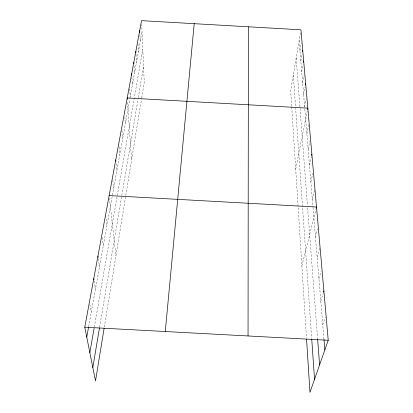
<?xml version="1.0" encoding="UTF-8"?>
<svg xmlns="http://www.w3.org/2000/svg" width="413" height="413" viewBox="0 0 413 413"><rect width="100%" height="100%" fill="white"/><g stroke="black" fill="none" stroke-linecap="round" stroke-linejoin="round"><path stroke-width="0.31" stroke-dasharray="2.06 1.55" d="M104.303 327.065L125.66 196.201M125.758 195.576L141.607 98.48M141.705 97.866L144.245 82.316L141.7 24.321M99.6 327.23L121.685 196.139M121.794 195.509L138.2 98.098M138.303 97.483L143.543 66.374M300.421 32.823L290.675 90.617L291.681 106.342M299.941 50.742L301.294 42.88M94.314 327.055L142.79 49.168M300.809 61.165L301.98 54.495M301.707 71.955L303.018 64.66M88.661 326.611L129.785 99.296M129.899 98.681L142.026 31.656M302.636 83.127L304.092 75.207M303.601 94.696L305.093 86.771M304.598 106.693L306.136 98.759M295.698 169.17L307.21 111.2M306.859 133.797L308.981 123.43M308.134 149.108L309.812 141.194M309.466 165.107L311.33 156.615M310.86 181.849L312.791 173.388M312.316 199.376L314.742 189.169M301.888 265.951L315.919 209.417M315.455 237.047L317.566 228.931M317.143 257.32L319.843 247.454M318.919 278.646L321.025 271.362M320.793 301.123L323.162 293.375M322.765 324.83L325.238 317.267M89.843 304.567L91.242 312.367M94.19 280.959L95.48 288.924M98.309 258.605L99.502 266.71M102.212 237.413L103.312 245.632M105.682 215.369L106.936 225.596M109.424 198.008L115.929 255.807M112.847 180.404L113.673 188.38M116.099 163.662L116.802 171.059M119.14 147.1L119.796 154.524M299.1 40.66L304.753 108.557M304.804 109.182L312.951 206.985M313.002 207.615L323.942 338.965M122 130.658L122.656 138.722M296.188 57.928L307.417 205.215M307.608 207.703L317.571 338.407M124.876 116.776L125.392 123.601M293.328 74.898L311.707 338.614M127.534 102.295L131.561 160.022M129.703 88.769L130.229 96.838M291.723 106.962L306.487 337.917M131.917 77.556L132.372 84.995M134.019 66.147L134.442 73.571M136.006 54.521L136.435 62.544M137.963 43.897L138.36 51.899M139.909 34.857L140.224 41.605"/><path stroke-width="0.62" d="M248.048 335.965L248.399 26.788M165.277 331.52L194.208 23.675M104.097 328.32L95.506 380.982L84.779 327.204L141.54 20.65L300.932 29.808L328.221 340.266L309.967 392.35L306.565 339.181M92.817 367.513L99.497 327.86M89.848 352.64L94.097 328.299M302.512 51.465L302.729 50.252M303.457 62.229L303.674 61.016M86.761 337.137L88.552 327.23M305.439 84.939L305.672 83.72M307.577 109.373L307.819 108.149L127.23 97.948L127.318 99.187M311.598 155.402L311.867 154.183M316.213 208.224L316.513 207.032L109.151 195.571M323.529 292.187L323.89 290.995M84.779 327.204L328.221 340.266M93.792 278.512L93.994 279.735M97.943 256.112L98.124 257.361M115.743 159.96L115.862 161.194M323.993 339.605L324.85 349.883M317.618 339.037L319.59 364.896M311.748 339.249L314.541 379.299M131.69 73.839L131.768 75.078M133.802 62.435L133.874 63.674M135.841 51.434L135.908 52.668M139.708 30.562L139.79 32.4"/></g></svg>
